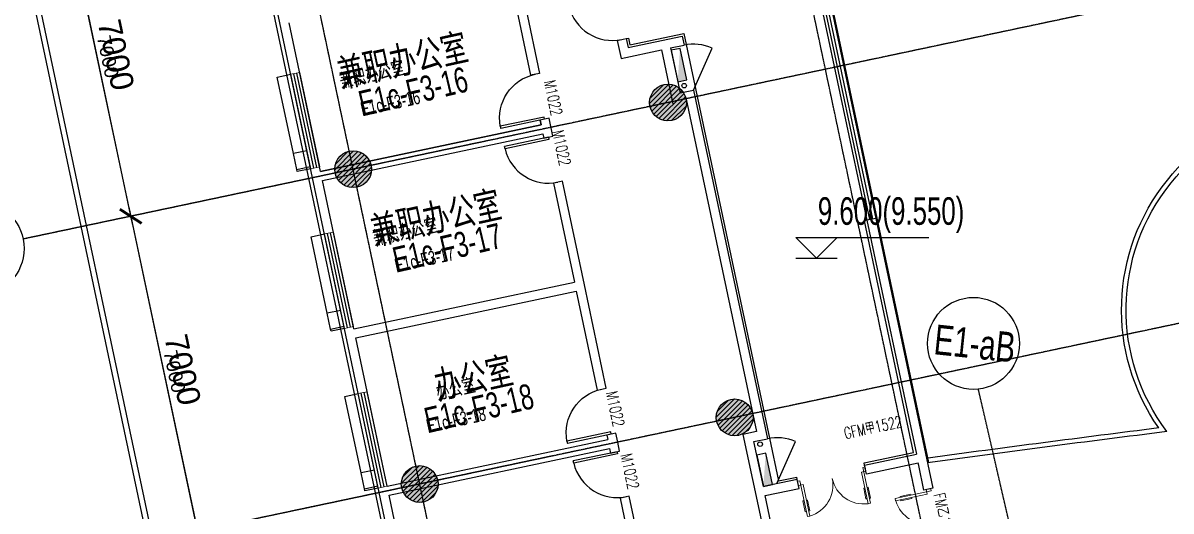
# Model space of a CAD drawing. Header units: millimetres. Extents: x -174040 to 151923, y -227569 to 142020.
# Drawn here: x -151791 to -126825, y 7085 to 17702 of the extents above; entities that cross this region are included whole.
import ezdxf
from ezdxf.enums import TextEntityAlignment as Align

# ---------------------------------------------------------------- set-up
doc = ezdxf.new("R2010")
doc.units = ezdxf.units.MM
doc.header["$LTSCALE"] = 5
doc.linetypes.add('E-RG-1F$0$$0$DOTE', pattern=[2.42, 2, -0.2, 0.02, -0.2])
doc.linetypes.add('XRE2$0$HIDDEN', pattern=[0.375, 0.25, -0.125])
for name, color, linetype in [('00外装饰面', 21, 'Continuous'), ('A—墙体', 7, 'Continuous'), ('A—文字索引', 40, 'Continuous'), ('A—楼梯、电梯、栏杆', 50, 'Continuous'), ('A—轴线、尺寸', 1, 'Continuous'), ('A—门窗', 135, 'Continuous'), ('E-COLS-F3$0$0S-COLS-HATCH', 8, 'Continuous'), ('E-COLS-F3$0$0S-COLS-HATCH-I', 8, 'Continuous'), ('E-COLS-F3$0$0S-COLS-LINE', 4, 'Continuous'), ('E-RG-2F-300xp$0$E-RG-1F$0$A-DIMS-100', 1, 'Continuous'), ('E1-RI-3F$0$$0$WINDOW_TEXT', 7, 'Continuous'), ('E1-RI-3F$0$A-SYMB-DOOR', 4, 'Continuous'), ('I-平面-标高（总）', 40, 'Continuous'), ('I—平面—文字', 40, 'Continuous'), ('I—平面—文字（放大1：100）', 40, 'XRE2$0$HIDDEN'), ('I—平面—标高', 40, 'Continuous'), ('I—平面—消防设施', 10, 'Continuous'), ('I—平面—装饰面层线', 192, 'Continuous'), ('I—平面—门', 22, 'Continuous'), ('I—平面—门编号', 22, 'Continuous'), ('轴线100', 1, 'Continuous')]:
    doc.layers.add(name, color=color, linetype=linetype)
doc.layers.add('E1-RI-3F$0$$0$A-DOOR', color=32, linetype='Continuous', lineweight=5)
doc.layers.add('E1-RI-3F$0$A-WALL', color=7, linetype='Continuous', lineweight=5)
doc.styles.add('ARIAL', font='arial.ttf')
doc.styles.add('E1-RI-3F$0$$0$SIMPLEX', font='simplex.shx', dxfattribs={"width": 0.7})
doc.styles.add('E1-RI-3F$0$ECADI-TXT', font='simplex.shx', dxfattribs={"bigfont": 'hztxt.shx'})
doc.styles.add('XD2008', font='SIMYOU.TTF', dxfattribs={"width": 0.7})
doc.dimstyles.new('200', dxfattribs={"dimscale": 200, "dimtxt": 2.5, "dimasz": 2, "dimexe": 1, "dimexo": 1, "dimgap": 0.8, "dimtad": 1, "dimdec": 0, "dimdsep": 46, "dimtxsty": 'ARIAL', "dimblk1": 'ARCHTICK', "dimblk2": 'ARCHTICK', "dimsah": 1, "dimcen": -0.9, "dimdle": 1, "dimclrd": 256, "dimclre": 256, "dimclrt": 40, "dimaunit": 1, "dimadec": 0, "dimazin": 0, "dimtfac": 0.35, "dimtdec": 0, "dimtix": 1, "dimtmove": 2, "dimatfit": 3, "dimldrblk": 'ARCHTICK', "dimfxl": 0, "dimtvp": 0.8, "dimtolj": 1, "dimtzin": 0, "dimarcsym": 0})
doc.dimstyles.new('副本 100', dxfattribs={"dimscale": 100, "dimtxt": 2.5, "dimasz": 2, "dimexe": 1, "dimexo": 1, "dimgap": 0.8, "dimtad": 1, "dimdec": 0, "dimdsep": 46, "dimtxsty": 'ARIAL', "dimblk1": 'ARCHTICK', "dimblk2": 'ARCHTICK', "dimsah": 1, "dimcen": -0.9, "dimdle": 1, "dimclrd": 256, "dimclre": 256, "dimclrt": 40, "dimaunit": 1, "dimadec": 0, "dimazin": 0, "dimtfac": 0.35, "dimtdec": 0, "dimtix": 1, "dimtmove": 2, "dimatfit": 3, "dimldrblk": 'ARCHTICK', "dimfxl": 0, "dimtvp": 0.8, "dimtolj": 1, "dimtzin": 0, "dimarcsym": 0})
pattern_1 = [(45, (0, 0), (-53.0330086, 53.0330086), [])]

# ---------------------------------------------------------------- blocks, each defined once
blk = doc.blocks.new('biaogao')
at = {"layer": 'I—平面—标高'}
blk.add_line((11716360, -6091840), (11717260, -6091840), dxfattribs=at)
for points in [[(11716360, -6091390), (11719252, -6091390)], [(11716360, -6091390), (11716810, -6091840)], [(11716810, -6091840), (11717260, -6091390)]]:
    blk.add_lwpolyline(points, dxfattribs=at)
at = {"layer": 'I—平面—标高', "style": 'XD2008', "width": 0.7, "flags": 8}
blk.add_attdef('%%p0.000(-0.100)', text='', height=600, dxfattribs=at).set_placement((11716840, -6091293), align=Align.BOTTOM_LEFT)
blk = doc.blocks.new('_ArchTick')
at = {"color": 0, "linetype": 'ByBlock', "const_width": 0.15}
blk.add_lwpolyline([(-0.5, -0.5), (0.5, 0.5)], dxfattribs=at)
blk = doc.blocks.new('*D177')
at = {"layer": 'A—轴线、尺寸', "linetype": 'ByBlock', "lineweight": -2}
for p, q in [((-158864, 83056), (-165107, 81734)), ((-164953, 81971), (-146697, -4268)), ((-140691, -2792), (-146934, -4114))]:
    blk.add_line(p, q, dxfattribs=at)
at = {"layer": 'Defpoints', "color": 0, "linetype": 'ByBlock'}
for p in [(-158668, 83097), (-140495, -2751), (-146738, -4072)]:
    blk.add_point(p, dxfattribs=at)
at = {"layer": 'A—轴线、尺寸', "linetype": 'ByBlock', "lineweight": -2, "xscale": 400, "yscale": 400, "zscale": 400}
for p, rotation in [((-164911, 81775), 101.9526484555738), ((-146738, -4072), 281.9526484555738)]:
    blk.add_blockref('_ArchTick', p, dxfattribs=dict(at, rotation=rotation))
at = {"layer": 'A—轴线、尺寸', "color": 40, "linetype": 'ByBlock', "insert": (-155419, 38938), "char_height": 500, "attachment_point": 5, "rotation": 281.9526, "style": 'ARIAL'}
blk.add_mtext('\\A1;87750', dxfattribs=at)
blk = doc.blocks.new('*D178')
at = {"layer": 'A—轴线、尺寸', "linetype": 'ByBlock', "lineweight": -2}
for p, q in [((-143303, 7643), (-148194, 6608)), ((-148040, 6845), (-146508, -395)), ((-141853, 795), (-146745, -240))]:
    blk.add_line(p, q, dxfattribs=at)
at = {"layer": 'Defpoints', "color": 0, "linetype": 'ByBlock'}
for p in [(-143107, 7685), (-141657, 837), (-146549, -199)]:
    blk.add_point(p, dxfattribs=at)
at = {"layer": 'A—轴线、尺寸', "linetype": 'ByBlock', "lineweight": -2, "xscale": 400, "yscale": 400, "zscale": 400}
for p, rotation in [((-147999, 6649), 101.9526484555738), ((-146549, -199), 281.9526484555738)]:
    blk.add_blockref('_ArchTick', p, dxfattribs=dict(at, rotation=rotation))
at = {"layer": 'A—轴线、尺寸', "color": 40, "linetype": 'ByBlock', "insert": (-146868, 3311), "char_height": 500, "attachment_point": 5, "rotation": 281.9526, "style": 'ARIAL'}
blk.add_mtext('\\A1;7000', dxfattribs=at)
blk = doc.blocks.new('*D179')
at = {"layer": 'A—轴线、尺寸', "linetype": 'ByBlock', "lineweight": -2}
for p, q in [((-144752, 14492), (-149644, 13456)), ((-149490, 13693), (-147957, 6454)), ((-143303, 7643), (-148194, 6608))]:
    blk.add_line(p, q, dxfattribs=at)
at = {"layer": 'Defpoints', "color": 0, "linetype": 'ByBlock'}
for p in [(-144557, 14533), (-143107, 7685), (-147999, 6649)]:
    blk.add_point(p, dxfattribs=at)
at = {"layer": 'A—轴线、尺寸', "linetype": 'ByBlock', "lineweight": -2, "xscale": 400, "yscale": 400, "zscale": 400}
for p, rotation in [((-149448, 13497), 101.9526484555738), ((-147999, 6649), 281.9526484555738)]:
    blk.add_blockref('_ArchTick', p, dxfattribs=dict(at, rotation=rotation))
at = {"layer": 'A—轴线、尺寸', "color": 40, "linetype": 'ByBlock', "insert": (-148317, 10159), "char_height": 500, "attachment_point": 5, "rotation": 281.9526, "style": 'ARIAL'}
blk.add_mtext('\\A1;7000', dxfattribs=at)
blk = doc.blocks.new('*D180')
at = {"layer": 'A—轴线、尺寸', "linetype": 'ByBlock', "lineweight": -2}
for p, q in [((-146202, 21340), (-151094, 20304)), ((-150940, 20541), (-149407, 13302)), ((-144752, 14492), (-149644, 13456))]:
    blk.add_line(p, q, dxfattribs=at)
at = {"layer": 'Defpoints', "color": 0, "linetype": 'ByBlock'}
for p in [(-146007, 21381), (-144557, 14533), (-149448, 13497)]:
    blk.add_point(p, dxfattribs=at)
at = {"layer": 'A—轴线、尺寸', "linetype": 'ByBlock', "lineweight": -2, "xscale": 400, "yscale": 400, "zscale": 400}
for p, rotation in [((-150898, 20346), 101.9526484555738), ((-149448, 13497), 281.9526484555738)]:
    blk.add_blockref('_ArchTick', p, dxfattribs=dict(at, rotation=rotation))
at = {"layer": 'A—轴线、尺寸', "color": 40, "linetype": 'ByBlock', "insert": (-149767, 17008), "char_height": 500, "attachment_point": 5, "rotation": 281.9526, "style": 'ARIAL'}
blk.add_mtext('\\A1;7000', dxfattribs=at)
blk = doc.blocks.new('E1-RI-3F$0$$DORLIB2D$00000001')
for p, q in [((0.45, 0.975), (0.5, 0.975)), ((0.45, 0), (0.45, 0.975)), ((0.5, 0), (0.5, 0.975)), ((0.5, 0), (0.45, 0))]:
    blk.add_line(p, q)
blk.add_arc((0.475, 0), 0.975, 91.4693, 180)
blk = doc.blocks.new('XRE3')
at = {"layer": 'E-COLS-F3$0$0S-COLS-HATCH'}
h = blk.add_hatch(color=18, dxfattribs=at)
edge = h.paths.add_edge_path()
edge.add_arc((11706014, -6193248), 400, 0, 360)
h = blk.add_hatch(color=18, dxfattribs=at)
edge = h.paths.add_edge_path()
edge.add_arc((11699166, -6194698), 400, 0, 360)
h = blk.add_hatch(color=18, dxfattribs=at)
edge = h.paths.add_edge_path()
edge.add_arc((11707464, -6200096), 400, 0, 360)
h = blk.add_hatch(color=18, dxfattribs=at)
edge = h.paths.add_edge_path()
edge.add_arc((11700615, -6201546), 400, 0, 360)
at = {"layer": 'E-COLS-F3$0$0S-COLS-HATCH-I'}
h = blk.add_hatch(dxfattribs=at)
h.set_pattern_fill('ANSI31', color=256, scale=600, style=0)
h.set_pattern_definition(pattern_1)
edge = h.paths.add_edge_path()
edge.add_arc((11706014, -6193248), 400, 0, 360)
h = blk.add_hatch(dxfattribs=at)
h.set_pattern_fill('ANSI31', color=256, scale=600, style=0)
h.set_pattern_definition(pattern_1)
edge = h.paths.add_edge_path()
edge.add_arc((11699166, -6194698), 400, 0, 360)
h = blk.add_hatch(dxfattribs=at)
h.set_pattern_fill('ANSI31', color=256, scale=600, style=0)
h.set_pattern_definition(pattern_1)
edge = h.paths.add_edge_path()
edge.add_arc((11707464, -6200096), 400, 0, 360)
h = blk.add_hatch(dxfattribs=at)
h.set_pattern_fill('ANSI31', color=256, scale=600, style=0)
h.set_pattern_definition(pattern_1)
edge = h.paths.add_edge_path()
edge.add_arc((11700615, -6201546), 400, 0, 360)
at = {"layer": 'E-COLS-F3$0$0S-COLS-LINE', "color": 255}
for centre in [(11706014, -6193248), (11699166, -6194698), (11707464, -6200096), (11700615, -6201546)]:
    blk.add_circle(centre, 400, dxfattribs=at)
blk = doc.blocks.new('E1-RI-3F$0$窗3')
at = {"layer": 'A—门窗'}
for p, q in [((10161298, -8419202), (10161298, -8417102)), ((10161364, -8419202), (10161364, -8417102)), ((10161431, -8419202), (10161431, -8417102)), ((10161498, -8419202), (10161498, -8417102))]:
    blk.add_line(p, q, dxfattribs=at)
at = {"layer": 'A—门窗', "color": 8}
for points in [[(10161298, -8418802), (10160998, -8418802), (10160998, -8417102), (10161298, -8417102)], [(10160998, -8419152), (10160998, -8418802), (10160998, -8418802)], [(10161298, -8419202), (10160998, -8419202), (10160998, -8419152), (10161298, -8419152)]]:
    blk.add_lwpolyline(points, dxfattribs=at)
at = {"layer": 'E1-RI-3F$0$A-WALL'}
for p, q in [((10161298, -8417102), (10161498, -8417102)), ((10161298, -8419202), (10161498, -8419202))]:
    blk.add_line(p, q, dxfattribs=at)
blk = doc.blocks.new('E1-RI-3F$0$ECADI-TAG-DOOR')
blk = doc.blocks.new('E1-RI-3F$0$$0$$DORLIB2D$00000011')
for p, q in [((-0.483, 0.396), (-0.483, 0.235)), ((-0.483, 0.396), (-0.467, 0.396)), ((-0.467, 0.471), (-0.467, -0.062)), ((-0.467, 0.471), (-0.433, 0.471)), ((-0.433, 0.471), (-0.433, 0.004)), ((-0.417, 0.396), (-0.433, 0.396)), ((-0.417, 0.396), (-0.417, 0.235)), ((0.417, 0.396), (0.417, 0.235)), ((0.417, 0.396), (0.433, 0.396)), ((0.433, 0.471), (0.433, 0.004)), ((0.467, 0.471), (0.433, 0.471)), ((0.467, 0.471), (0.467, -0.062)), ((0.483, 0.396), (0.467, 0.396)), ((0.483, 0.396), (0.483, 0.235)), ((-0.483, 0.235), (-0.467, 0.235)), ((-0.417, 0.235), (-0.433, 0.235)), ((0.417, 0.235), (0.433, 0.235)), ((0.483, 0.235), (0.467, 0.235)), ((-0.5, 0.004), (-0.433, 0.004)), ((-0.5, 0.004), (-0.5, -0.062)), ((0.5, 0.004), (0.433, 0.004)), ((0.5, 0.004), (0.5, -0.062)), ((-0.5, -0.062), (-0.467, -0.062)), ((0.5, -0.062), (0.467, -0.062))]:
    blk.add_line(p, q)
for centre, start, end in [((-0.467, 0.004), 0, 85.904), ((0.467, 0.004), 94.096, 180)]:
    blk.add_arc(centre, 0.467, start, end)
blk = doc.blocks.new('E1-RI-3F$0$$0$DOOR-DOUBLEWING')
at = {"layer": 'E1-RI-3F$0$$0$A-DOOR', "color": 4, "xscale": -0.9999999999999998, "rotation": 180}
blk.add_blockref('E1-RI-3F$0$$0$$DORLIB2D$00000011', (0, -0.029), dxfattribs=at)
at = {"layer": 'E1-RI-3F$0$$0$WINDOW_TEXT', "style": 'E1-RI-3F$0$$0$SIMPLEX', "flags": 9}
blk.add_attdef('A', text='', height=1, dxfattribs=at).set_placement((0, 1.5), align=Align.MIDDLE)
blk = doc.blocks.new('E1-RI-3F$0$XFX-BX')
blk.add_lwpolyline([(0, 0), (0, 200), (700, 200), (700, 0)], close=True)
blk.add_solid([(0, 0), (0, 0), (700, 0), (700, 200)])
blk = doc.blocks.new('*D447')
at = {"layer": 'Defpoints', "color": 0, "linetype": 'ByBlock'}
for p in [(-279185, 83617), (-261012, -2230), (-267371, -3576)]:
    blk.add_point(p, dxfattribs=at)
at = {"layer": '轴线100', "linetype": 'ByBlock', "lineweight": -2}
for p, q in [((-279283, 83596), (-285642, 82250)), ((-285565, 82369), (-267350, -3674)), ((-261110, -2251), (-267469, -3597))]:
    blk.add_line(p, q, dxfattribs=at)
at = {"layer": '轴线100', "linetype": 'ByBlock', "lineweight": -2, "xscale": 200, "yscale": 200, "zscale": 200}
for p, rotation in [((-285544, 82271), 101.9526484623874), ((-267371, -3576), 281.9526484623874)]:
    blk.add_blockref('_ArchTick', p, dxfattribs=dict(at, rotation=rotation))
at = {"layer": '轴线100', "color": 40, "linetype": 'ByBlock', "insert": (-276230, 39396), "char_height": 300, "attachment_point": 5, "rotation": 281.9526, "style": 'ARIAL'}
blk.add_mtext('\\A1;87750', dxfattribs=at)
blk = doc.blocks.new('*D448')
at = {"layer": 'Defpoints', "color": 0, "linetype": 'ByBlock'}
for p in [(-263624, 8205), (-262175, 1357), (-267066, 321)]:
    blk.add_point(p, dxfattribs=at)
at = {"layer": '轴线100', "linetype": 'ByBlock', "lineweight": -2}
for p, q in [((-263722, 8184), (-268614, 7149)), ((-268537, 7267), (-267046, 223)), ((-262273, 1336), (-267164, 300))]:
    blk.add_line(p, q, dxfattribs=at)
at = {"layer": '轴线100', "linetype": 'ByBlock', "lineweight": -2, "xscale": 200, "yscale": 200, "zscale": 200}
for p, rotation in [((-268516, 7169), 101.9526484623874), ((-267066, 321), 281.9526484623874)]:
    blk.add_blockref('_ArchTick', p, dxfattribs=dict(at, rotation=rotation))
at = {"layer": '轴线100', "color": 40, "linetype": 'ByBlock', "insert": (-267563, 3794), "char_height": 300, "attachment_point": 5, "rotation": 281.9526, "style": 'ARIAL'}
blk.add_mtext('\\A1;7000', dxfattribs=at)
blk = doc.blocks.new('*D449')
at = {"layer": 'Defpoints', "color": 0, "linetype": 'ByBlock'}
for p in [(-265074, 15053), (-263624, 8205), (-268516, 7169)]:
    blk.add_point(p, dxfattribs=at)
at = {"layer": '轴线100', "linetype": 'ByBlock', "lineweight": -2}
for p, q in [((-265172, 15032), (-270064, 13997)), ((-269986, 14115), (-268495, 7072)), ((-263722, 8184), (-268614, 7149))]:
    blk.add_line(p, q, dxfattribs=at)
at = {"layer": '轴线100', "linetype": 'ByBlock', "lineweight": -2, "xscale": 200, "yscale": 200, "zscale": 200}
for p, rotation in [((-269966, 14018), 101.9526484623874), ((-268516, 7169), 281.9526484623874)]:
    blk.add_blockref('_ArchTick', p, dxfattribs=dict(at, rotation=rotation))
at = {"layer": '轴线100', "color": 40, "linetype": 'ByBlock', "insert": (-269013, 10642), "char_height": 300, "attachment_point": 5, "rotation": 281.9526, "style": 'ARIAL'}
blk.add_mtext('\\A1;7000', dxfattribs=at)
blk = doc.blocks.new('*D450')
at = {"layer": 'Defpoints', "color": 0, "linetype": 'ByBlock'}
for p in [(-266524, 21901), (-265074, 15053), (-269966, 14018)]:
    blk.add_point(p, dxfattribs=at)
at = {"layer": '轴线100', "linetype": 'ByBlock', "lineweight": -2}
for p, q in [((-266622, 21881), (-271513, 20845)), ((-271436, 20964), (-269945, 13920)), ((-265172, 15032), (-270064, 13997))]:
    blk.add_line(p, q, dxfattribs=at)
at = {"layer": '轴线100', "linetype": 'ByBlock', "lineweight": -2, "xscale": 200, "yscale": 200, "zscale": 200}
for p, rotation in [((-271415, 20866), 101.9526484623874), ((-269966, 14018), 281.9526484623874)]:
    blk.add_blockref('_ArchTick', p, dxfattribs=dict(at, rotation=rotation))
at = {"layer": '轴线100', "color": 40, "linetype": 'ByBlock', "insert": (-270462, 17490), "char_height": 300, "attachment_point": 5, "rotation": 281.9526, "style": 'ARIAL'}
blk.add_mtext('\\A1;7000', dxfattribs=at)
blk = doc.blocks.new('A$C1C9D1350')
at = {"layer": '轴线100', "linetype": 'E-RG-1F$0$$0$DOTE'}
for p, q in [((-249364.6, -8734.6), (-270277, 90051.5)), ((-261506.2, -2079.5), (-280549.3, 87876.9)), ((-233487.5, 21739.6), (-272302.1, 13522.9)), ((-243151.6, 12538.7), (-270872.5, 6670.4))]:
    blk.add_line(p, q, dxfattribs=at)
at = {"layer": '轴线100', "linetype": 'ByBlock'}
for p, q in [((-265130.5, 15041), (-272302.1, 13522.9)), ((-263680.7, 8192.8), (-270860.3, 6672.9))]:
    blk.add_line(p, q, dxfattribs=at)
at = {"layer": '轴线100', "linetype": 'E-RG-1F$0$$0$DOTE'}
blk.add_arc((-185606.9, -484410.1), 495000, 90.381865, 98.026074, dxfattribs=at)
at = {"layer": '轴线100', "linetype": 'ByBlock'}
for base, p1, p2, picture, middle in [((-267371.2, -3576.5), (-279185.4, 83617.2), (-261012.4, -2230.4), '*D447', (-276229.7, 39395.6)), ((-269965.7, 14017.6), (-266523.9, 21901.4), (-265074.2, 15053.1), '*D450', (-270462.5, 17490)), ((-268516, 7169.4), (-265074.2, 15053.1), (-263624.4, 8204.9), '*D449', (-269012.8, 10641.8)), ((-267066.3, 321.2), (-263624.4, 8204.9), (-262174.7, 1356.7), '*D448', (-267563, 3793.6))]:
    dim = blk.add_linear_dim(base=base, p1=p1, p2=p2, angle=281.95265, dimstyle='副本 100', override={"dimtxt": 3}, dxfattribs=at)
    dim.commit()
    dim.dimension.update_dxf_attribs({"geometry": picture, "text_midpoint": middle})

msp = doc.modelspace()

# ---------------------------------------------------------------- linework, layer by layer
at = {"extrusion": (0, 0, -1)}
msp.add_line((-133245.3, 13452), (-133441, 13410.6), dxfattribs=at)
at = {"layer": '00外装饰面', "linetype": 'ByBlock', "ltscale": 5}
for p, q in [((-132089.8, 8138.5), (-135204.1, 22850.1)), ((-142291.2, -1179.3), (-146435.5, 18397.5))]:
    msp.add_line(p, q, dxfattribs=at)
at = {"layer": 'A—墙体'}
for p, q in [((-141208.3, 18717), (-140752.7, 16564.7)), ((-145493.6, 14334.5), (-146357.2, 18414.1)), ((-140857.3, 18024.7), (-140557, 16606.1)), ((-145318.7, 14473.7), (-146002.1, 17702.2)), ((-138868.6, 17321.3), (-138673, 17362.7)), ((-138868.6, 17321.3), (-138785.8, 16930)), ((-138673, 17362.7), (-138631.5, 17167.1)), ((-138631.5, 17167.1), (-137457.5, 17415.6)), ((-137457.5, 17415.6), (-137416.1, 17219.9)), ((-138785.8, 16930), (-137905.3, 17116.4)), ((-137905.3, 17116.4), (-137656.8, 15942.4)), ((-137709.6, 17157.8), (-137416.1, 17219.9)), ((-137709.6, 17157.8), (-137502.5, 16179.5)), ((-140557, 16606.1), (-140752.7, 16564.7)), ((-137502.5, 16179.5), (-137209, 16241.6)), ((-137209, 16241.6), (-135603.9, 8659.6)), ((-137371.3, 16042.7), (-135841, 8813.9)), ((-145318.7, 14473.7), (-140524.8, 15488.6)), ((-140524.8, 15488.6), (-145318.5, 14473.8)), ((-140349.7, 15627.9), (-140545.5, 15586.4)), ((-140349.7, 15627.9), (-140545.5, 15586.4)), ((-140524.8, 15488.6), (-140545.5, 15586.4)), ((-140545.3, 15586.4), (-140524.8, 15488.6)), ((-140267.3, 15236.4), (-140349.7, 15627.9)), ((-145277.2, 14278.1), (-140483.6, 15292.9)), ((-145277.1, 14278.1), (-140483.6, 15292.9)), ((-140483.6, 15292.9), (-140463, 15195)), ((-140483.4, 15292.7), (-140462.7, 15194.8)), ((-140463, 15195), (-140267.3, 15236.4)), ((-145318.5, 14473.8), (-145339.3, 14571.6)), ((-144768.8, 10910.4), (-145493.6, 14334.5)), ((-144593.8, 11049.6), (-145277.2, 14278.1)), ((-140059.9, 14257.9), (-140255.6, 14216.5)), ((-139583.6, 12007.8), (-140059.9, 14257.9)), ((-140255.6, 14216.5), (-139800, 12064.2)), ((-133318.7, 13436.5), (-133441, 13410.6)), ((-133441, 13410.6), (-132364, 8323.4)), ((-133245.3, 13452), (-132003, 7582.1)), ((-144593.8, 11049.6), (-139800, 12064.4)), ((-139107.3, 9757.7), (-139583.6, 12007.8)), ((-144552.4, 10854), (-139758.6, 11868.8)), ((-139758.6, 11868.5), (-139302.9, 9716.2)), ((-144043.9, 7486.3), (-144768.8, 10910.4)), ((-143868.9, 7625.5), (-144552.4, 10854)), ((-139302.9, 9716.2), (-139107.3, 9757.7)), ((-138900.2, 8779.3), (-139095.8, 8737.9)), ((-138858.8, 8583.7), (-138900.2, 8779.3)), ((-135841, 8813.9), (-136134.5, 8751.8)), ((-136134.5, 8751.8), (-135720.3, 6795.1)), ((-143868.9, 7625.5), (-139075.2, 8640.3)), ((-139095.8, 8737.9), (-139075.1, 8640.1)), ((-138817.3, 8388), (-138858.8, 8583.7)), ((-135897.4, 8597.5), (-135603.9, 8659.6)), ((-135690.3, 7619.2), (-135897.4, 8597.5)), ((-143827.5, 7429.9), (-139033.8, 8444.7)), ((-139033.8, 8444.7), (-139013, 8346.6)), ((-139013, 8346.6), (-138817.3, 8388)), ((-133488.1, 8085.4), (-132364, 8323.4)), ((-133446.7, 7889.7), (-133488.1, 8085.4)), ((-132323, 8127.6), (-133446.7, 7889.7)), ((-132312.6, 8078.6), (-132323, 8127.6)), ((-132198.7, 7540.6), (-132312.6, 8078.6)), ((-134955.6, 7774.7), (-135690.3, 7619.2)), ((-134914.2, 7579.1), (-134955.6, 7774.7)), ((-135651.4, 7423), (-134914.2, 7579.1)), ((-132003, 7582.1), (-132198.7, 7540.6)), ((-143319, 4062.1), (-144043.9, 7486.3)), ((-143145.3, 4207.1), (-143827.5, 7429.9)), ((-138610.3, 7409.9), (-138805.9, 7368.5)), ((-138805.9, 7368.5), (-138350.2, 5215.6)), ((-138092.5, 4964.1), (-138610.3, 7409.9)), ((-135527.2, 6836), (-135651.4, 7423))]:
    msp.add_line(p, q, dxfattribs=at)
at = {"layer": 'A—楼梯、电梯、栏杆'}
for points in [[(-127094.5, 8892.3, -0.3336748), (-126903.8, 14285.8, -0.1913422), (-122159.7, 16957.5, -0.1454776), (-118011.1, 16311.4, -0.153994), (-115420.1, 14041.8, -0.1347132), (-114876.5, 11701.5, -0.0820522), (-115187.1, 10242, -0.0820522)], [(-126914.2, 8814.1, -0.3442859), (-126826, 14223, -0.1913422), (-122146.3, 16858.4, -0.1455297), (-118052.7, 16220.4, -0.1539479), (-115506.8, 13992, -0.1345525), (-114976.4, 11705.7, -0.0913385), (-115343.3, 10125.6, -0.0913385)]]:
    msp.add_lwpolyline(points, format="xyb", dxfattribs=at)
for radius, start, end in [(497600, 97.137201, 97.741662), (497700, 97.156676, 97.739046)]:
    msp.add_arc((-65089.5, -484930.2), radius, start, end, dxfattribs=at)
at = {"layer": 'A—轴线、尺寸', "linetype": 'E-RG-1F$0$$0$DOTE'}
for p, q in [((-138788.1, -12995.3), (-160192.7, 88116.1)), ((-141727.1, 15131.8), (-151784.8, 13002.7)), ((-130102, 5781.9), (-131015.8, 9737.8)), ((-140277.4, 8283.6), (-145887, 7096.1))]:
    msp.add_line(p, q, dxfattribs=at)
at = {"layer": 'A—轴线、尺寸', "linetype": 'ByBlock'}
for p, q in [((-144613.1, 14520.9), (-151784.8, 13002.7)), ((-143163.4, 7672.7), (-150343, 6152.8))]:
    msp.add_line(p, q, dxfattribs=at)
for centre in [(-152763.7, 12797.6), (-131121.5, 10732.2)]:
    msp.add_circle(centre, 1000, dxfattribs=at)
at = {"layer": 'A—门窗', "extrusion": (0, 0, -1)}
for p, q in [((-135242.8, 21921.9), (-133441, 13410.6)), ((-133375.7, 13424.4), (-135177.5, 21935.8)), ((-133310.5, 13438.2), (-135112.3, 21949.6)), ((-135047.1, 21963.4), (-133245.3, 13452))]:
    msp.add_line(p, q, dxfattribs=at)
at = {"layer": 'E-RG-2F-300xp$0$E-RG-1F$0$A-DIMS-100', "ltscale": 3}
for p, q in [((-144613.1, 14520.9), (-151784.9, 13002.7)), ((-143163.4, 7672.7), (-150343, 6152.8))]:
    msp.add_line(p, q, dxfattribs=at)
at = {"layer": 'I—平面—消防设施'}
for centre in [(-137411.9, 16337.4), (-135761.3, 8540.3)]:
    msp.add_circle(centre, 50, dxfattribs=at)
at = {"layer": 'I—平面—装饰面层线'}
for p, q in [((-138673, 17362.7), (-138624, 17373.1)), ((-133441, 13410.6), (-133489.9, 13400.2)), ((-133488.1, 8085.4), (-133498.5, 8134.3)), ((-134955.6, 7774.7), (-134966, 7823.6))]:
    msp.add_line(p, q, dxfattribs=at)
for points in [[(-138624, 17373.1), (-138592.9, 17226.3), (-137419, 17474.9), (-135555, 8670), (-135358.3, 7740.6), (-134966, 7823.6)], [(-133498.5, 8134.3), (-132423.3, 8361.9), (-133489.9, 13400.2)]]:
    msp.add_lwpolyline(points, dxfattribs=at)
at = {"layer": 'I—平面—门'}
for p, q in [((-137209, 16241.6), (-136804.8, 17156.3)), ((-135396.8, 7681.3), (-134992.6, 8596))]:
    msp.add_line(p, q, dxfattribs=at)
for centre, end in [((-137209, 16241.6), 101.95274), ((-135396.8, 7681.3), 101.95265)]:
    msp.add_arc(centre, 1000, 66.15785, end, dxfattribs=at)

# ---------------------------------------------------------------- block references
at = {"layer": 'A—墙体', "rotation": 11.95264847858502}
for p in [(-11830169.8, 6146758.6), (-11829434.6, 6143285.6), (-11828699.4, 6139812.6)]:
    msp.add_blockref('E1-RI-3F$0$窗3', p, dxfattribs=at)
at = {"layer": 'A—门窗'}
msp.add_blockref('XRE3', (-11843778.7, 6209218.7), dxfattribs=at)
at = {"layer": 'I-平面-标高（总）'}
ref = msp.add_blockref('biaogao', (-11851345.4, 6104424.1), dxfattribs=at)
ref.add_attrib('%%p0.000(-0.100)', '9.600(9.550)', dxfattribs={"layer": 'I—平面—标高', "height": 600, "style": 'XD2008', "width": 0.7}).set_placement((-134505.7, 13131.2), align=Align.BOTTOM_LEFT)
at = {"layer": 'I—平面—消防设施', "xscale": -1, "rotation": 101.9526484756937}
for p in [(-137503.4, 17149.2), (-135639.6, 8345.4)]:
    msp.add_blockref('E1-RI-3F$0$XFX-BX', p, dxfattribs=at)
at = {"layer": 'I—平面—门'}
for name, p, xscale, yscale, zscale, rotation in [('E1-RI-3F$0$$DORLIB2D$00000001', (-138874.4, 17831), 1000.000000000341, 1000.000000000341, -1000.000000000341, 101.9526484826886), ('E1-RI-3F$0$$DORLIB2D$00000001', (-140551.3, 16096), -1000.000000000341, 1000, -1000.000000000341, 101.9526484754725), ('E1-RI-3F$0$$DORLIB2D$00000001', (-140261.3, 14726.4), 1000.000000000341, 1000.000000000341, 1000.000000000341, 101.9526484754725), ('E1-RI-3F$0$$DORLIB2D$00000001', (-139101.6, 9247.8), -1000.000000000341, 1000, -1000.000000000341, 101.9526484754725), ('E1-RI-3F$0$$DORLIB2D$00000001', (-138767.7, 7887.7), 1000.000000000341, 1000.000000000341, 1000.000000000341, 101.9526484754725), ('E1-RI-3F$0$$0$DOOR-DOUBLEWING', (-134203.4, 7842.6), 1499.999999999085, 1499.999999999085, 1499.999999999085, 11.95264847748445), ('E1-RI-3F$0$$0$DOOR-DOUBLEWING', (-131945.5, 6827.6), 1499.999999999085, 1499.999999999085, 1499.999999999085, 281.9526484774844)]:
    msp.add_blockref(name, p, dxfattribs=dict(at, xscale=xscale, yscale=yscale, zscale=zscale, rotation=rotation))
at = {"layer": 'I—平面—门编号'}
ref = msp.add_blockref('E1-RI-3F$0$ECADI-TAG-DOOR', (-140965.1, 15290.3), dxfattribs=dict(at, xscale=100.0000000022704, yscale=100.0000000022704, zscale=100.0000000022704, rotation=282.0629955413715))
ref.add_attrib('门窗主编号1', 'M1022', dxfattribs={"layer": 'E1-RI-3F$0$A-SYMB-DOOR', "height": 250, "rotation": 282.063, "style": 'E1-RI-3F$0$ECADI-TXT', "width": 0.7}).set_placement((-140300.8, 15667.5), align=Align.RIGHT)
ref = msp.add_blockref('E1-RI-3F$0$ECADI-TAG-DOOR', (-140782.3, 14199.3), dxfattribs=dict(at, xscale=100.0000000022704, yscale=100.0000000022704, zscale=100.0000000022704, rotation=282.0629955413715))
ref.add_attrib('门窗主编号1', 'M1022', dxfattribs={"layer": 'E1-RI-3F$0$A-SYMB-DOOR', "height": 250, "rotation": 282.063, "style": 'E1-RI-3F$0$ECADI-TXT', "width": 0.7}).set_placement((-140118.1, 14576.5), align=Align.RIGHT)
ref = msp.add_blockref('E1-RI-3F$0$ECADI-TAG-DOOR', (-139613.4, 8521.8), dxfattribs=dict(at, xscale=100.0000000022704, yscale=100.0000000022704, zscale=100.0000000022704, rotation=282.0629955413715))
ref.add_attrib('门窗主编号1', 'M1022', dxfattribs={"layer": 'E1-RI-3F$0$A-SYMB-DOOR', "height": 250, "rotation": 282.063, "style": 'E1-RI-3F$0$ECADI-TXT', "width": 0.7}).set_placement((-138949.2, 8899), align=Align.RIGHT)
ref = msp.add_blockref('E1-RI-3F$0$ECADI-TAG-DOOR', (-131281.9, 9634), dxfattribs=dict(at, xscale=100.0000000022703, yscale=100.0000000022703, zscale=100.0000000022703, rotation=12.06299554137153))
ref.add_attrib('门窗主编号1', 'GFM甲1522', dxfattribs={"layer": 'E1-RI-3F$0$A-SYMB-DOOR', "height": 250, "rotation": 12.063, "style": 'E1-RI-3F$0$ECADI-TXT', "width": 0.7}).set_placement((-132654.8, 8917.1), align=Align.RIGHT)
ref = msp.add_blockref('E1-RI-3F$0$ECADI-TAG-DOOR', (-139297.7, 7165.6), dxfattribs=dict(at, xscale=100.0000000022704, yscale=100.0000000022704, zscale=100.0000000022704, rotation=282.0629955413715))
ref.add_attrib('门窗主编号1', 'M1022', dxfattribs={"layer": 'E1-RI-3F$0$A-SYMB-DOOR', "height": 250, "rotation": 282.063, "style": 'E1-RI-3F$0$ECADI-TXT', "width": 0.7}).set_placement((-138633.5, 7542.8), align=Align.RIGHT)
ref = msp.add_blockref('E1-RI-3F$0$ECADI-TAG-DOOR', (-132421, 5970.9), dxfattribs=dict(at, xscale=100.0000000022704, yscale=100.0000000022704, zscale=100.0000000022704, rotation=282.0629955413715))
ref.add_attrib('门窗主编号1', 'FM乙1522', dxfattribs={"layer": 'E1-RI-3F$0$A-SYMB-DOOR', "height": 250, "rotation": 282.063, "style": 'E1-RI-3F$0$ECADI-TXT', "width": 0.7}).set_placement((-131756.7, 6348.1), align=Align.RIGHT)
at = {"layer": '轴线100'}
msp.add_blockref('A$C1C9D1350', (120517.4, -520.6), dxfattribs=at)

# ---------------------------------------------------------------- texts
at = {"layer": 'A—文字索引', "style": 'ARIAL', "width": 0.7}
msp.add_text('E1-aB', height=650, rotation=354, dxfattribs=at).set_placement((-131090.4, 10730.2), align=Align.MIDDLE_CENTER)
at = {"layer": 'I—平面—文字', "linetype": 'ByBlock', "style": 'XD2008', "width": 0.7}
for s, height, rotation, p in [('兼职办公室', 600, 12.44558, (-144872.5, 16293.4, 0)), ('E1c-F3-16', 550, 13.2948, (-144410.9, 15670)), ('兼职办公室', 600, 12.44558, (-144147.7, 12869.3, 0)), ('E1c-F3-17', 550, 13.2948, (-143670, 12270.6)), ('办公室', 600, 12.44558, (-142773.3, 9510.1, 0)), ('E1c-F3-18', 550, 13.2948, (-142981.2, 8779.1))]:
    msp.add_text(s, height=height, rotation=rotation, dxfattribs=at).set_placement(p)
at = {"layer": 'I—平面—文字（放大1：100）', "linetype": 'ByBlock', "style": 'XD2008', "width": 0.7}
for s, p in [('兼职办公室', (-144872.5, 16293.4, 0)), ('E1c-F3-16', (-144410.9, 15670)), ('兼职办公室', (-144147.7, 12869.3, 0)), ('E1c-F3-17', (-143670, 12270.6)), ('办公室', (-142773.3, 9510.1, 0)), ('E1c-F3-18', (-142981.2, 8779.1))]:
    msp.add_text(s, height=300, rotation=12.44558, dxfattribs=at).set_placement(p)

# ---------------------------------------------------------------- dimensions: what is measured, and where the dimension line sits
at = {"layer": 'A—轴线、尺寸', "linetype": 'ByBlock'}
for base, p1, p2, picture, middle in [((-146738.2, -4072.2), (-158668.1, 83097), (-140495.1, -2750.5), '*D177', (-155418.6, 38937.6)), ((-149448.4, 13497.5), (-146006.5, 21381.2), (-144556.8, 14533), '*D180', (-149767, 17007.6)), ((-147998.7, 6649.2), (-144556.8, 14533), (-143107.1, 7684.7), '*D179', (-148317.3, 10159.4)), ((-146549, -199), (-143107.1, 7684.7), (-141657.4, 836.5), '*D178', (-146867.5, 3311.1))]:
    dim = msp.add_linear_dim(base=base, p1=p1, p2=p2, angle=281.95265, dimstyle='200', dxfattribs=at)
    dim.commit()
    dim.dimension.update_dxf_attribs({"geometry": picture, "text_midpoint": middle})

doc.saveas('drawing.dxf')
